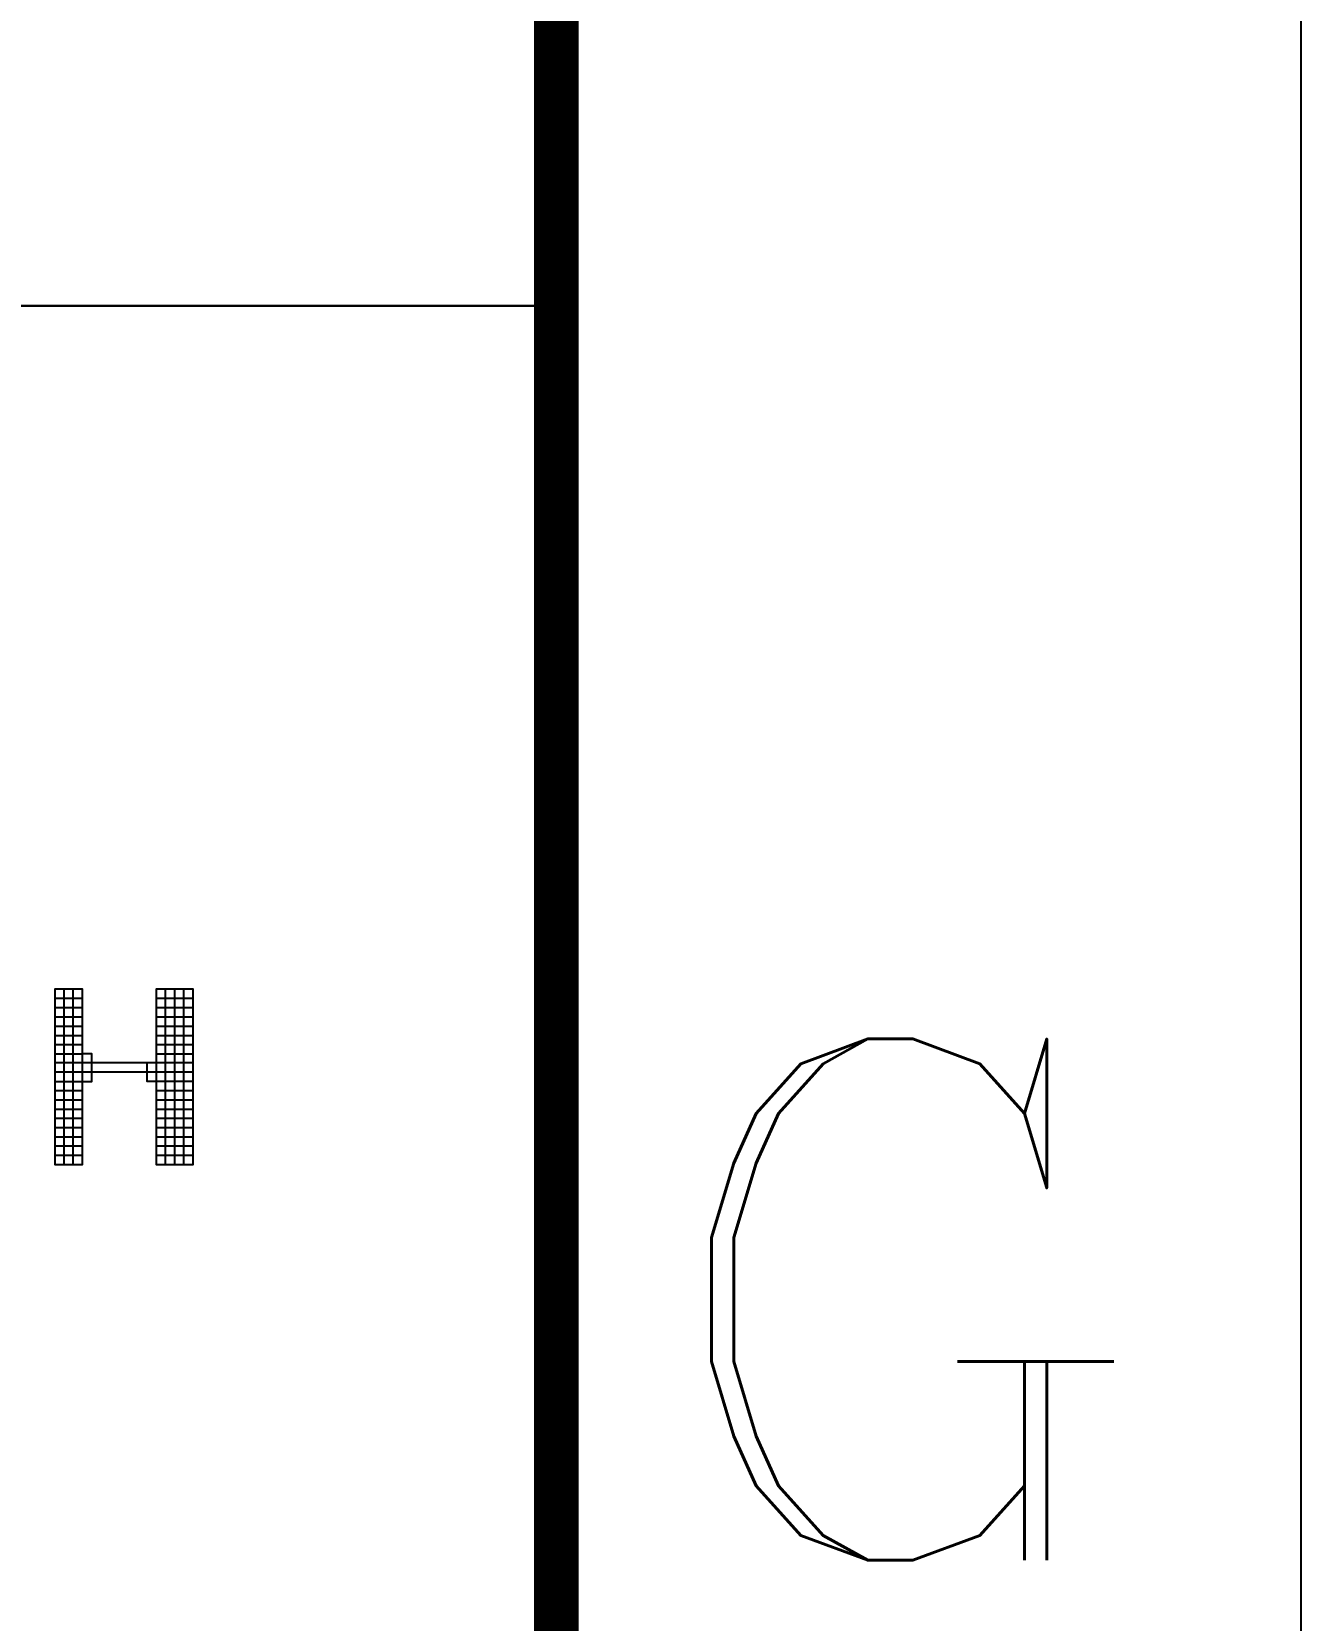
# Model space of a CAD drawing. Header units: millimetres. Extents: x 0 to 841, y 0 to 594.
# Drawn here: x 823.96 to 841, y 104.61 to 125.95 of the extents above; entities that cross this region are included whole.
import ezdxf
from ezdxf.enums import TextEntityAlignment as Align

# ---------------------------------------------------------------- set-up
doc = ezdxf.new("R2010")
doc.units = ezdxf.units.MM
doc.layers.add('GPDRAW', color=1, linetype='Continuous')
doc.layers.add('TEXT', color=255, linetype='Continuous')
doc.styles.add('ECL', font='', dxfattribs={"width": 0.7, "height": 3})
doc.styles.add('ROMANC', font='romanc')
doc.styles.get('ECL').set_extended_font_data('FangSong_GB2312')

# ---------------------------------------------------------------- blocks, each defined once
blk = doc.blocks.new('*U21')
at = {"color": 175, "linetype": 'Continuous'}
for points in [[(65.67, 6.355), (65.67, 6.504), (65.225, 6.504), (65.225, 6.355), (65.225, 6.207), (65.225, 6.058), (65.225, 5.91), (65.225, 5.761), (65.225, 5.613), (65.225, 5.464), (65.225, 5.316), (65.225, 5.167), (65.225, 5.019), (65.225, 4.87), (65.225, 4.722), (65.225, 4.573), (65.225, 4.425), (65.225, 4.276), (65.225, 4.128), (65.225, 3.979), (65.225, 3.831), (65.225, 3.682), (65.373, 3.682), (65.522, 3.682), (65.67, 3.682), (65.67, 3.831), (65.67, 3.979), (65.67, 4.128), (65.67, 4.276), (65.67, 4.425), (65.67, 4.573), (65.67, 4.722), (65.67, 4.87), (65.67, 5.019), (65.67, 5.167), (65.67, 5.316), (65.67, 5.464), (65.67, 5.613), (65.67, 5.761), (65.67, 5.91), (65.67, 6.058), (65.67, 6.207), (65.67, 6.355), (65.522, 6.355), (65.373, 6.355), (65.225, 6.355)], [(67.452, 5.316), (67.304, 5.316), (67.155, 5.316), (67.007, 5.316), (66.858, 5.316), (65.819, 5.316), (65.819, 5.464), (65.67, 5.464)]]:
    blk.add_lwpolyline(points, dxfattribs=at)
at = {"color": 196, "linetype": 'Continuous'}
blk.add_lwpolyline([(65.373, 3.682), (65.373, 3.831), (65.373, 3.979), (65.373, 4.128), (65.373, 4.276), (65.373, 4.425), (65.373, 4.573), (65.373, 4.722), (65.373, 4.87), (65.373, 5.019), (65.373, 5.167), (65.373, 5.316), (65.373, 5.464), (65.373, 5.613), (65.373, 5.761), (65.373, 5.91), (65.373, 6.058), (65.373, 6.207), (65.373, 6.355), (65.373, 6.504)], dxfattribs=at)
at = {"color": 166, "linetype": 'Continuous'}
for points in [[(65.522, 3.682), (65.522, 3.831), (65.522, 3.979), (65.522, 4.128), (65.522, 4.276), (65.522, 4.425), (65.522, 4.573), (65.522, 4.722), (65.522, 4.87), (65.522, 5.019), (65.522, 5.167), (65.522, 5.316), (65.522, 5.464), (65.522, 5.613), (65.522, 5.761), (65.522, 5.91), (65.522, 6.058), (65.522, 6.207), (65.522, 6.355), (65.522, 6.504)], [(67.007, 3.682), (67.007, 3.831), (67.007, 3.979), (67.007, 4.128), (67.007, 4.276), (67.007, 4.425), (67.007, 4.573), (67.007, 4.722), (67.007, 4.87), (67.007, 5.019), (67.007, 5.167), (67.007, 5.316), (67.007, 5.464), (67.007, 5.613), (67.007, 5.761), (67.007, 5.91), (67.007, 6.058), (67.007, 6.207), (67.007, 6.355), (67.007, 6.504)]]:
    blk.add_lwpolyline(points, dxfattribs=at)
at = {"color": 165, "linetype": 'Continuous'}
blk.add_lwpolyline([(67.452, 6.355), (67.452, 6.504), (66.858, 6.504), (66.858, 6.355), (66.858, 6.207), (66.858, 6.058), (66.858, 5.91), (66.858, 5.761), (66.858, 5.613), (66.858, 5.464), (66.858, 5.316), (66.858, 5.167), (66.858, 5.019), (66.858, 4.87), (66.858, 4.722), (66.858, 4.573), (66.858, 4.425), (66.858, 4.276), (66.858, 4.128), (66.858, 3.979), (66.858, 3.831), (66.858, 3.682), (67.007, 3.682), (67.155, 3.682), (67.304, 3.682), (67.452, 3.682), (67.452, 3.831), (67.452, 3.979), (67.452, 4.128), (67.452, 4.276), (67.452, 4.425), (67.452, 4.573), (67.452, 4.722), (67.452, 4.87), (67.452, 5.019), (67.452, 5.167), (67.452, 5.316), (67.452, 5.464), (67.452, 5.613), (67.452, 5.761), (67.452, 5.91), (67.452, 6.058), (67.452, 6.207), (67.452, 6.355), (67.304, 6.355), (67.155, 6.355), (67.007, 6.355), (66.858, 6.355)], dxfattribs=at)
at = {"color": 156, "linetype": 'Continuous'}
blk.add_lwpolyline([(67.155, 3.682), (67.155, 3.831), (67.155, 3.979), (67.155, 4.128), (67.155, 4.276), (67.155, 4.425), (67.155, 4.573), (67.155, 4.722), (67.155, 4.87), (67.155, 5.019), (67.155, 5.167), (67.155, 5.316), (67.155, 5.464), (67.155, 5.613), (67.155, 5.761), (67.155, 5.91), (67.155, 6.058), (67.155, 6.207), (67.155, 6.355), (67.155, 6.504)], dxfattribs=at)
at = {"color": 154, "linetype": 'Continuous'}
for points in [[(67.304, 3.682), (67.304, 3.831), (67.304, 3.979), (67.304, 4.128), (67.304, 4.276), (67.304, 4.425), (67.304, 4.573), (67.304, 4.722), (67.304, 4.87), (67.304, 5.019), (67.304, 5.167), (67.304, 5.316), (67.304, 5.464), (67.304, 5.613), (67.304, 5.761), (67.304, 5.91), (67.304, 6.058), (67.304, 6.207), (67.304, 6.355), (67.304, 6.504)], [(66.858, 5.761), (67.007, 5.761), (67.155, 5.761), (67.304, 5.761), (67.452, 5.761)], [(66.858, 5.613), (67.007, 5.613), (67.155, 5.613), (67.304, 5.613), (67.452, 5.613)], [(66.858, 5.464), (67.007, 5.464), (67.155, 5.464), (67.304, 5.464), (67.452, 5.464)]]:
    blk.add_lwpolyline(points, dxfattribs=at)
at = {"color": 177, "linetype": 'Continuous'}
for points in [[(65.225, 6.207), (65.373, 6.207), (65.522, 6.207), (65.67, 6.207)], [(65.225, 6.058), (65.373, 6.058), (65.522, 6.058), (65.67, 6.058)], [(65.225, 5.91), (65.373, 5.91), (65.522, 5.91), (65.67, 5.91)], [(65.225, 5.761), (65.373, 5.761), (65.522, 5.761), (65.67, 5.761)], [(65.225, 4.276), (65.373, 4.276), (65.522, 4.276), (65.67, 4.276)], [(66.858, 3.831), (67.007, 3.831), (67.155, 3.831), (67.304, 3.831), (67.452, 3.831)]]:
    blk.add_lwpolyline(points, dxfattribs=at)
at = {"color": 157, "linetype": 'Continuous'}
for points in [[(66.858, 6.207), (67.007, 6.207), (67.155, 6.207), (67.304, 6.207), (67.452, 6.207)], [(66.858, 5.91), (67.007, 5.91), (67.155, 5.91), (67.304, 5.91), (67.452, 5.91)], [(67.452, 5.019), (67.304, 5.019), (67.155, 5.019), (67.007, 5.019), (66.858, 5.019), (66.71, 5.019), (66.71, 5.167), (66.561, 5.167), (66.413, 5.167), (66.264, 5.167), (66.116, 5.167), (65.967, 5.167), (65.819, 5.167), (65.819, 5.316), (65.67, 5.316), (65.522, 5.316), (65.373, 5.316), (65.225, 5.316)], [(66.858, 4.87), (67.007, 4.87), (67.155, 4.87), (67.304, 4.87), (67.452, 4.87)], [(66.858, 4.722), (67.007, 4.722), (67.155, 4.722), (67.304, 4.722), (67.452, 4.722)], [(66.858, 4.573), (67.007, 4.573), (67.155, 4.573), (67.304, 4.573), (67.452, 4.573)], [(66.858, 4.425), (67.007, 4.425), (67.155, 4.425), (67.304, 4.425), (67.452, 4.425)], [(66.858, 4.128), (67.007, 4.128), (67.155, 4.128), (67.304, 4.128), (67.452, 4.128)]]:
    blk.add_lwpolyline(points, dxfattribs=at)
at = {"color": 167, "linetype": 'Continuous'}
for points in [[(66.858, 6.058), (67.007, 6.058), (67.155, 6.058), (67.304, 6.058), (67.452, 6.058)], [(67.452, 5.167), (67.304, 5.167), (67.155, 5.167), (67.007, 5.167), (66.858, 5.167), (66.71, 5.167), (66.71, 5.316)], [(66.858, 4.276), (67.007, 4.276), (67.155, 4.276), (67.304, 4.276), (67.452, 4.276)], [(66.858, 3.979), (67.007, 3.979), (67.155, 3.979), (67.304, 3.979), (67.452, 3.979)]]:
    blk.add_lwpolyline(points, dxfattribs=at)
at = {"color": 187, "linetype": 'Continuous'}
for points in [[(65.225, 5.613), (65.373, 5.613), (65.522, 5.613), (65.67, 5.613)], [(65.225, 5.464), (65.373, 5.464), (65.522, 5.464), (65.67, 5.464)], [(65.225, 5.019), (65.373, 5.019), (65.522, 5.019), (65.67, 5.019), (65.819, 5.019), (65.819, 5.167), (65.67, 5.167), (65.522, 5.167), (65.373, 5.167), (65.225, 5.167)], [(65.225, 4.87), (65.373, 4.87), (65.522, 4.87), (65.67, 4.87)], [(65.225, 4.722), (65.373, 4.722), (65.522, 4.722), (65.67, 4.722)], [(65.225, 4.573), (65.373, 4.573), (65.522, 4.573), (65.67, 4.573)], [(65.225, 4.425), (65.373, 4.425), (65.522, 4.425), (65.67, 4.425)], [(65.225, 4.128), (65.373, 4.128), (65.522, 4.128), (65.67, 4.128)], [(65.225, 3.979), (65.373, 3.979), (65.522, 3.979), (65.67, 3.979)]]:
    blk.add_lwpolyline(points, dxfattribs=at)
at = {"color": 199, "linetype": 'Continuous'}
blk.add_lwpolyline([(65.225, 3.831), (65.373, 3.831), (65.522, 3.831), (65.67, 3.831)], dxfattribs=at)
blk = doc.blocks.new('XXDAFRAM-CH-HENG-A1')
at = {"color": 1}
blk.add_lwpolyline([(0, 0), (841, 0), (841, 594), (0, 594)], close=True, dxfattribs=at)
at = {"color": 1, "const_width": 0.6}
blk.add_lwpolyline([(25, 10), (831, 10), (831, 584), (25, 584)], close=True, dxfattribs=at)
at = {"layer": 'GPDRAW', "color": 1, "linetype": 'Continuous'}
for p, q in [((831, 122.267), (831, 200.379)), ((646, 122.267), (831, 122.267))]:
    blk.add_line(p, q, dxfattribs=at)
at = {"layer": 'GPDRAW', "color": 4, "linetype": 'Continuous'}
blk.add_line((831, 122.267), (646, 122.267), dxfattribs=at)
blk.add_line((831, 122.267), (646, 122.267), dxfattribs=at)
at = {"layer": 'GPDRAW'}
blk.add_line((831, 122.267), (831, 10), dxfattribs=at)
at = {"layer": 'TEXT', "xscale": 0.8333333333339397, "yscale": 0.8333333333334849, "zscale": 0.8333333333333334}
blk.add_blockref('*U21', (769.917, 107.668), dxfattribs=at)
at = {"color": 1, "style": 'ROMANC'}
blk.add_text('G', height=7, dxfattribs=at).set_placement((832.185, 105.421))
at = {"linetype": 'Continuous', "style": 'ECL', "width": 0.7}
for tag, height, p in [('DESIGNSTATUS', 3.5, (818.853, 76.574)), ('DESIGNSTATUS', 3.5, (818.853, 76.574)), ('ENDESIGNSTATUS', 3.5, (818.89, 70.889)), ('ENDESIGNSTATUS', 3.5, (818.89, 70.889)), ('O', 4, (784.75, 63.46)), ('G', 4, (821.75, 63.46)), ('V', 4, (778.583, 63.46)), ('L', 4, (790.917, 63.46)), ('N', 4, (797.083, 63.46)), ('D', 4, (809.417, 63.46)), ('W', 4, (815.583, 63.46)), ('VEREN40', 4, (827.822, 63.302)), ('DWGNAME1', 5, (768.762, 48.806)), ('DWGENAME1', 5, (768.979, 42.707)), ('DWGNAME', 5, (768.733, 42.425)), ('DWGNAME2', 5, (769.115, 35.27)), ('DWGENAME', 5, (769.239, 35.309)), ('DWGENAME2', 5, (769.396, 28.811)), ('DWGNO', 5, (758.81, 15.139)), ('VEREN40', 4, (825.773, 15.223))]:
    blk.add_attdef(tag, text='', height=height, dxfattribs=at).set_placement(p, align=Align.MIDDLE)
at = {"style": 'ECL', "width": 0.7, "flags": 1}
for p in [(697.389, 48.278), (697.389, 40.278), (697.389, 32.278), (697.389, 24.278)]:
    blk.add_attdef('DATE', text='', height=5, dxfattribs=at).set_placement(p, align=Align.MIDDLE)
for tag, p in [('SJ1', (666.556, 44.278)), ('JH', (666.556, 36.278)), ('SH1', (666.556, 28.278)), ('PZ', (666.556, 20.278)), ('BL', (666.556, 10))]:
    blk.add_attdef(tag, p, '', height=5, dxfattribs=at)

msp = doc.modelspace()

# ---------------------------------------------------------------- block references
msp.add_blockref('XXDAFRAM-CH-HENG-A1', (0, 0))

doc.saveas('drawing.dxf')
